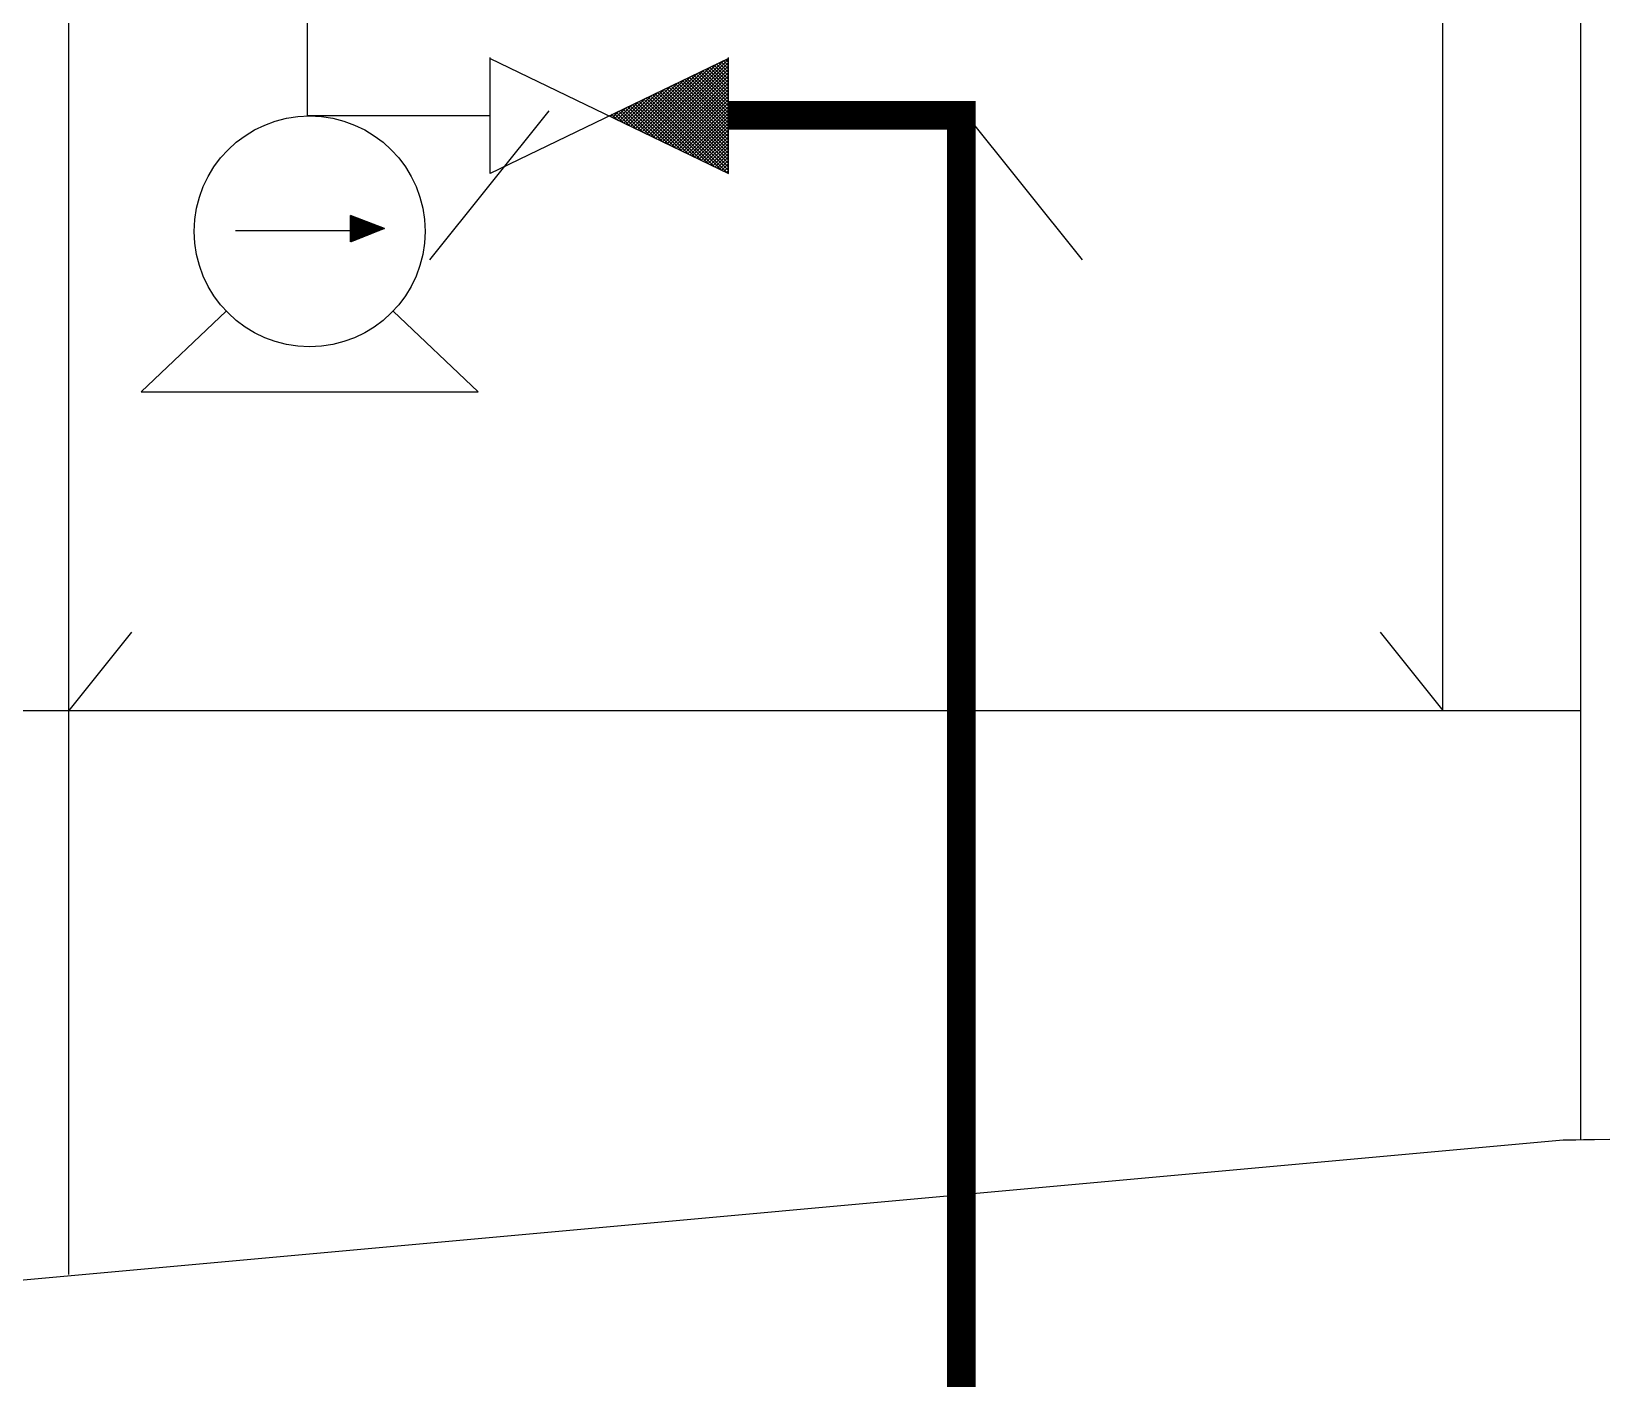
# Model space of a CAD drawing. Extents: x -22909.9 to -22897.8, y -4.7 to 4.1.
# Drawn here: x -22901.354 to -22900.528, y -0.136 to 0.57 of the extents above; entities that cross this region are included whole.
import ezdxf

# ---------------------------------------------------------------- set-up
doc = ezdxf.new("R2010")
doc.units = 0
doc.header["$MEASUREMENT"] = 0
doc.linetypes.add('DASHDOT', pattern=[1, 0.5, -0.25, 0, -0.25])
doc.layers.get('0').update_dxf_attribs({"linetype": 'CONTINUOUS'})
for name, color, linetype in [('DESCARGA', 5, 'CONTINUOUS'), ('DIB-018', 6, 'CONTINUOUS'), ('DIB-065', 4, 'CONTINUOUS')]:
    doc.layers.add(name, color=color, linetype=linetype)

# ---------------------------------------------------------------- blocks, each defined once
blk = doc.blocks.new('*X2')
at = {"color": 0}
for p, q in [((2.9943, 7.9705), (3.0026, 7.9788)), ((2.9947, 7.9718), (3.0023, 7.9795)), ((2.9951, 7.9732), (3.0021, 7.9802)), ((2.9956, 7.9745), (3.0019, 7.9808)), ((2.996, 7.9758), (3.0017, 7.9815)), ((2.9965, 7.9771), (3.0015, 7.9822)), ((2.9969, 7.9785), (3.0013, 7.9829)), ((2.9973, 7.9798), (3.0011, 7.9835)), ((2.9978, 7.9811), (3.0009, 7.9842)), ((2.9982, 7.9824), (3.0006, 7.9849)), ((2.9987, 7.9838), (3.0004, 7.9855)), ((2.9991, 7.9851), (3.0002, 7.9862)), ((2.9996, 7.9864), (3, 7.9869)), ((2.9435, 7.8181), (3.027, 7.9016)), ((2.9439, 7.8194), (3.0268, 7.9023)), ((2.9444, 7.8207), (3.0266, 7.9029)), ((2.9448, 7.8221), (3.0263, 7.9036)), ((2.9452, 7.8234), (3.0261, 7.9043)), ((2.9457, 7.8247), (3.0259, 7.905)), ((2.9461, 7.826), (3.0257, 7.9056)), ((2.9466, 7.8274), (3.0255, 7.9063)), ((2.947, 7.8287), (3.0253, 7.907)), ((2.9474, 7.83), (3.0251, 7.9076)), ((2.9479, 7.8313), (3.0249, 7.9083)), ((2.9483, 7.8327), (3.0246, 7.909)), ((2.9488, 7.834), (3.0244, 7.9097)), ((2.9492, 7.8353), (3.0242, 7.9103)), ((2.9497, 7.8366), (3.024, 7.911)), ((2.9501, 7.838), (3.0238, 7.9117)), ((2.9505, 7.8393), (3.0236, 7.9123)), ((2.951, 7.8406), (3.0234, 7.913)), ((2.9514, 7.8419), (3.0232, 7.9137)), ((2.9519, 7.8433), (3.0229, 7.9144)), ((2.9523, 7.8446), (3.0227, 7.915)), ((2.9527, 7.8459), (3.0225, 7.9157)), ((2.9532, 7.8472), (3.0223, 7.9164)), ((2.9536, 7.8486), (3.0221, 7.917)), ((2.9541, 7.8499), (3.0219, 7.9177)), ((2.9545, 7.8512), (3.0217, 7.9184)), ((2.955, 7.8526), (3.0215, 7.9191)), ((2.9554, 7.8539), (3.0212, 7.9197)), ((2.9558, 7.8552), (3.021, 7.9204)), ((2.9563, 7.8565), (3.0208, 7.9211)), ((2.9567, 7.8579), (3.0206, 7.9217)), ((2.9572, 7.8592), (3.0204, 7.9224)), ((2.9576, 7.8605), (3.0202, 7.9231)), ((2.958, 7.8618), (3.02, 7.9238)), ((2.9585, 7.8632), (3.0198, 7.9244)), ((2.9589, 7.8645), (3.0195, 7.9251)), ((2.9594, 7.8658), (3.0193, 7.9258)), ((2.9598, 7.8671), (3.0191, 7.9264)), ((2.9603, 7.8685), (3.0189, 7.9271)), ((2.9607, 7.8698), (3.0187, 7.9278)), ((2.9611, 7.8711), (3.0185, 7.9285)), ((2.9616, 7.8724), (3.0183, 7.9291)), ((2.962, 7.8738), (3.0181, 7.9298)), ((2.9625, 7.8751), (3.0178, 7.9305)), ((2.9629, 7.8764), (3.0176, 7.9311)), ((2.9633, 7.8777), (3.0174, 7.9318)), ((2.9638, 7.8791), (3.0172, 7.9325)), ((2.9642, 7.8804), (3.017, 7.9332)), ((2.9647, 7.8817), (3.0168, 7.9338)), ((2.9651, 7.883), (3.0166, 7.9345)), ((2.9656, 7.8844), (3.0164, 7.9352)), ((2.966, 7.8857), (3.0162, 7.9358)), ((2.9664, 7.887), (3.0159, 7.9365)), ((2.9669, 7.8883), (3.0157, 7.9372)), ((2.9673, 7.8897), (3.0155, 7.9379)), ((2.9678, 7.891), (3.0153, 7.9385)), ((2.9682, 7.8923), (3.0151, 7.9392)), ((2.9686, 7.8936), (3.0149, 7.9399)), ((2.9691, 7.895), (3.0147, 7.9405)), ((2.9695, 7.8963), (3.0145, 7.9412)), ((2.97, 7.8976), (3.0142, 7.9419)), ((2.9704, 7.8989), (3.014, 7.9426)), ((2.9708, 7.9003), (3.0138, 7.9432)), ((2.9713, 7.9016), (3.0136, 7.9439)), ((2.9717, 7.9029), (3.0134, 7.9446)), ((2.9722, 7.9042), (3.0132, 7.9452)), ((2.9726, 7.9056), (3.013, 7.9459)), ((2.9731, 7.9069), (3.0128, 7.9466)), ((2.9735, 7.9082), (3.0125, 7.9473)), ((2.9739, 7.9095), (3.0123, 7.9479)), ((2.9744, 7.9109), (3.0121, 7.9486)), ((2.9748, 7.9122), (3.0119, 7.9493)), ((2.9753, 7.9135), (3.0117, 7.9499)), ((2.9757, 7.9148), (3.0115, 7.9506)), ((2.9761, 7.9162), (3.0113, 7.9513)), ((2.9766, 7.9175), (3.0111, 7.952)), ((2.977, 7.9188), (3.0108, 7.9526)), ((2.9775, 7.9201), (3.0106, 7.9533)), ((2.9779, 7.9215), (3.0104, 7.954)), ((2.9784, 7.9228), (3.0102, 7.9546)), ((2.9788, 7.9241), (3.01, 7.9553)), ((2.9792, 7.9255), (3.0098, 7.956)), ((2.9797, 7.9268), (3.0096, 7.9567)), ((2.9801, 7.9281), (3.0094, 7.9573)), ((2.9806, 7.9294), (3.0091, 7.958)), ((2.981, 7.9308), (3.0089, 7.9587)), ((2.9814, 7.9321), (3.0087, 7.9593)), ((2.9819, 7.9334), (3.0085, 7.96)), ((2.9823, 7.9347), (3.0083, 7.9607)), ((2.9828, 7.9361), (3.0081, 7.9614)), ((2.9832, 7.9374), (3.0079, 7.962)), ((2.9837, 7.9387), (3.0077, 7.9627)), ((2.9841, 7.94), (3.0074, 7.9634)), ((2.9845, 7.9414), (3.0072, 7.9641)), ((2.985, 7.9427), (3.007, 7.9647)), ((2.9854, 7.944), (3.0068, 7.9654)), ((2.9859, 7.9453), (3.0066, 7.9661)), ((2.9863, 7.9467), (3.0064, 7.9667)), ((2.9867, 7.948), (3.0062, 7.9674)), ((2.9872, 7.9493), (3.006, 7.9681)), ((2.9876, 7.9506), (3.0057, 7.9688)), ((2.9881, 7.952), (3.0055, 7.9694)), ((2.9885, 7.9533), (3.0053, 7.9701)), ((2.989, 7.9546), (3.0051, 7.9708)), ((2.9894, 7.9559), (3.0049, 7.9714)), ((2.9898, 7.9573), (3.0047, 7.9721)), ((2.9903, 7.9586), (3.0045, 7.9728)), ((2.9907, 7.9599), (3.0043, 7.9735)), ((2.9912, 7.9612), (3.004, 7.9741)), ((2.9916, 7.9626), (3.0038, 7.9748)), ((2.992, 7.9639), (3.0036, 7.9755)), ((2.9925, 7.9652), (3.0034, 7.9761)), ((2.9929, 7.9665), (3.0032, 7.9768)), ((2.9934, 7.9679), (3.003, 7.9775)), ((2.9938, 7.9692), (3.0028, 7.9782)), ((2.9332, 7.7866), (3.0321, 7.8855)), ((2.9333, 7.7876), (3.0319, 7.8862)), ((2.9338, 7.7889), (3.0317, 7.8868)), ((2.9341, 7.7866), (3.0323, 7.8848)), ((2.9342, 7.7903), (3.0314, 7.8875)), ((2.9346, 7.7916), (3.0312, 7.8882)), ((2.935, 7.7866), (3.0325, 7.8841)), ((2.9351, 7.7929), (3.031, 7.8888)), ((2.9355, 7.7942), (3.0308, 7.8895)), ((2.9359, 7.7866), (3.0327, 7.8835)), ((2.936, 7.7956), (3.0306, 7.8902)), ((2.9364, 7.7969), (3.0304, 7.8909)), ((2.9368, 7.7982), (3.0302, 7.8915)), ((2.9368, 7.7866), (3.0329, 7.8828)), ((2.9373, 7.7995), (3.03, 7.8922)), ((2.9377, 7.8009), (3.0297, 7.8929)), ((2.9377, 7.7866), (3.0331, 7.8821)), ((2.9382, 7.8022), (3.0295, 7.8935)), ((2.9385, 7.7866), (3.0334, 7.8815)), ((2.9386, 7.8035), (3.0293, 7.8942)), ((2.9391, 7.8048), (3.0291, 7.8949)), ((2.9394, 7.7866), (3.0336, 7.8808)), ((2.9395, 7.8062), (3.0289, 7.8956)), ((2.9399, 7.8075), (3.0287, 7.8962)), ((2.9403, 7.7866), (3.0338, 7.8801)), ((2.9404, 7.8088), (3.0285, 7.8969)), ((2.9408, 7.8101), (3.0283, 7.8976)), ((2.9412, 7.7866), (3.034, 7.8794)), ((2.9413, 7.8115), (3.028, 7.8982)), ((2.9417, 7.8128), (3.0278, 7.8989)), ((2.9421, 7.8141), (3.0276, 7.8996)), ((2.9421, 7.7866), (3.0342, 7.8788)), ((2.9426, 7.8154), (3.0274, 7.9003)), ((2.943, 7.8168), (3.0272, 7.9009)), ((2.943, 7.7866), (3.0344, 7.8781)), ((2.9438, 7.7866), (3.0346, 7.8774)), ((2.9447, 7.7866), (3.0348, 7.8768)), ((2.9456, 7.7866), (3.0351, 7.8761)), ((2.9465, 7.7866), (3.0353, 7.8754)), ((2.9474, 7.7866), (3.0355, 7.8747)), ((2.9483, 7.7866), (3.0357, 7.8741)), ((2.9491, 7.7866), (3.0359, 7.8734)), ((2.95, 7.7866), (3.0361, 7.8727)), ((2.9509, 7.7866), (3.0363, 7.8721)), ((2.9518, 7.7866), (3.0365, 7.8714)), ((2.9527, 7.7866), (3.0367, 7.8707)), ((2.9536, 7.7866), (3.037, 7.87)), ((2.9544, 7.7866), (3.0372, 7.8694)), ((2.9553, 7.7866), (3.0374, 7.8687)), ((2.9562, 7.7866), (3.0376, 7.868)), ((2.9571, 7.7866), (3.0378, 7.8674)), ((2.958, 7.7866), (3.038, 7.8667)), ((2.9589, 7.7866), (3.0382, 7.866)), ((2.9598, 7.7866), (3.0384, 7.8653)), ((2.9606, 7.7866), (3.0387, 7.8647)), ((2.9615, 7.7866), (3.0389, 7.864)), ((2.9624, 7.7866), (3.0391, 7.8633)), ((2.9633, 7.7866), (3.0393, 7.8627)), ((2.9642, 7.7866), (3.0395, 7.862)), ((2.9651, 7.7866), (3.0397, 7.8613)), ((2.9659, 7.7866), (3.0399, 7.8606)), ((2.9668, 7.7866), (3.0401, 7.86)), ((2.9677, 7.7866), (3.0404, 7.8593)), ((2.9686, 7.7866), (3.0406, 7.8586)), ((2.9695, 7.7866), (3.0408, 7.8579)), ((2.9704, 7.7866), (3.041, 7.8573)), ((2.9712, 7.7866), (3.0412, 7.8566)), ((2.9721, 7.7866), (3.0414, 7.8559)), ((2.973, 7.7866), (3.0416, 7.8553)), ((2.9739, 7.7866), (3.0418, 7.8546)), ((2.9748, 7.7866), (3.0421, 7.8539)), ((2.9757, 7.7866), (3.0423, 7.8532)), ((2.9765, 7.7866), (3.0425, 7.8526)), ((2.9774, 7.7866), (3.0427, 7.8519)), ((2.9783, 7.7866), (3.0429, 7.8512)), ((2.9792, 7.7866), (3.0431, 7.8506)), ((2.9801, 7.7866), (3.0433, 7.8499)), ((2.981, 7.7866), (3.0435, 7.8492)), ((2.9818, 7.7866), (3.0438, 7.8485)), ((2.9827, 7.7866), (3.044, 7.8479)), ((2.9836, 7.7866), (3.0442, 7.8472)), ((2.9845, 7.7866), (3.0444, 7.8465)), ((2.9854, 7.7866), (3.0446, 7.8459)), ((2.9863, 7.7866), (3.0448, 7.8452)), ((2.9872, 7.7866), (3.045, 7.8445)), ((2.988, 7.7866), (3.0452, 7.8438)), ((2.9889, 7.7866), (3.0455, 7.8432)), ((2.9898, 7.7866), (3.0457, 7.8425)), ((2.9907, 7.7866), (3.0459, 7.8418)), ((2.9916, 7.7866), (3.0461, 7.8412)), ((2.9925, 7.7866), (3.0463, 7.8405)), ((2.9933, 7.7866), (3.0465, 7.8398)), ((2.9942, 7.7866), (3.0467, 7.8391)), ((2.9951, 7.7866), (3.0469, 7.8385)), ((2.996, 7.7866), (3.0472, 7.8378)), ((2.9969, 7.7866), (3.0474, 7.8371)), ((2.9978, 7.7866), (3.0476, 7.8365)), ((2.9986, 7.7866), (3.0478, 7.8358)), ((2.9995, 7.7866), (3.048, 7.8351)), ((3.0004, 7.7866), (3.0482, 7.8344)), ((3.0013, 7.7866), (3.0484, 7.8338)), ((3.0022, 7.7866), (3.0486, 7.8331)), ((3.0031, 7.7866), (3.0489, 7.8324)), ((3.0039, 7.7866), (3.0491, 7.8318)), ((3.0048, 7.7866), (3.0493, 7.8311)), ((3.0057, 7.7866), (3.0495, 7.8304)), ((3.0066, 7.7866), (3.0497, 7.8297)), ((3.0075, 7.7866), (3.0499, 7.8291)), ((3.0084, 7.7866), (3.0501, 7.8284)), ((3.0092, 7.7866), (3.0503, 7.8277)), ((3.0101, 7.7866), (3.0506, 7.8271)), ((3.011, 7.7866), (3.0508, 7.8264)), ((3.0119, 7.7866), (3.051, 7.8257)), ((3.0128, 7.7866), (3.0512, 7.825)), ((3.0137, 7.7866), (3.0514, 7.8244)), ((3.0146, 7.7866), (3.0516, 7.8237)), ((3.0154, 7.7866), (3.0518, 7.823)), ((3.0163, 7.7866), (3.052, 7.8224)), ((3.0172, 7.7866), (3.0523, 7.8217)), ((3.0181, 7.7866), (3.0525, 7.821)), ((3.019, 7.7866), (3.0527, 7.8203)), ((3.0199, 7.7866), (3.0529, 7.8197)), ((3.0207, 7.7866), (3.0531, 7.819)), ((3.0216, 7.7866), (3.0533, 7.8183)), ((3.0225, 7.7866), (3.0535, 7.8177)), ((3.0234, 7.7866), (3.0537, 7.817)), ((3.0243, 7.7866), (3.054, 7.8163)), ((3.0252, 7.7866), (3.0542, 7.8156)), ((3.026, 7.7866), (3.0544, 7.815)), ((3.0269, 7.7866), (3.0546, 7.8143)), ((3.0278, 7.7866), (3.0548, 7.8136)), ((3.0287, 7.7866), (3.055, 7.813)), ((3.0296, 7.7866), (3.0552, 7.8123)), ((3.0305, 7.7866), (3.0554, 7.8116)), ((3.0313, 7.7866), (3.0556, 7.8109)), ((3.0322, 7.7866), (3.0559, 7.8103)), ((3.0331, 7.7866), (3.0561, 7.8096)), ((3.034, 7.7866), (3.0563, 7.8089)), ((3.0349, 7.7866), (3.0565, 7.8083)), ((3.0358, 7.7866), (3.0567, 7.8076)), ((3.0366, 7.7866), (3.0569, 7.8069)), ((3.0375, 7.7866), (3.0571, 7.8062)), ((3.0384, 7.7866), (3.0573, 7.8056)), ((3.0393, 7.7866), (3.0576, 7.8049)), ((3.0402, 7.7866), (3.0578, 7.8042)), ((3.0411, 7.7866), (3.058, 7.8036)), ((3.042, 7.7866), (3.0582, 7.8029)), ((3.0428, 7.7866), (3.0584, 7.8022)), ((3.0437, 7.7866), (3.0586, 7.8015)), ((3.0446, 7.7866), (3.0588, 7.8009)), ((3.0455, 7.7866), (3.059, 7.8002)), ((3.0464, 7.7866), (3.0593, 7.7995)), ((3.0473, 7.7866), (3.0595, 7.7989)), ((3.0481, 7.7866), (3.0597, 7.7982)), ((3.049, 7.7866), (3.0599, 7.7975)), ((3.0499, 7.7866), (3.0601, 7.7968)), ((3.0508, 7.7866), (3.0603, 7.7962)), ((3.0517, 7.7866), (3.0605, 7.7955)), ((3.0526, 7.7866), (3.0607, 7.7948)), ((3.0534, 7.7866), (3.061, 7.7942)), ((3.0543, 7.7866), (3.0612, 7.7935)), ((3.0552, 7.7866), (3.0614, 7.7928)), ((3.0561, 7.7866), (3.0616, 7.7921)), ((3.057, 7.7866), (3.0618, 7.7915)), ((3.0579, 7.7866), (3.062, 7.7908)), ((3.0587, 7.7866), (3.0622, 7.7901)), ((3.0596, 7.7866), (3.0624, 7.7895)), ((3.0605, 7.7866), (3.0627, 7.7888)), ((3.0614, 7.7866), (3.0629, 7.7881)), ((3.0623, 7.7866), (3.0631, 7.7874)), ((3.0632, 7.7866), (3.0633, 7.7868))]:
    blk.add_line(p, q, dxfattribs=at)
blk = doc.blocks.new('FLECHA')
for p, q in [((0.0079, 0.0975), (-0.0403, -0.047)), ((0.0079, 0.0975), (0.0536, -0.047)), ((-0.0403, -0.047), (0.0536, -0.047))]:
    blk.add_line(p, q)
at = {"xscale": 0.7200000000000001, "yscale": 0.7200000000000001, "zscale": 0.7200000000000001}
blk.add_blockref('*X2', (-2.152, -5.6534), dxfattribs=at)
blk = doc.blocks.new('*X31')
at = {"color": 0}
for p, q in [((-22901.03143, 0.51672), (-22900.99472, 0.55343)), ((-22901.03024, 0.51615), (-22900.9913, 0.55508)), ((-22901.02905, 0.51557), (-22900.98866, 0.55596)), ((-22901.02786, 0.51499), (-22900.98866, 0.55419)), ((-22900.98866, 0.54713), (-22900.99489, 0.55335)), ((-22900.98866, 0.5489), (-22900.99369, 0.55393)), ((-22900.98866, 0.55067), (-22900.9925, 0.5545)), ((-22900.98866, 0.55243), (-22900.99131, 0.55508)), ((-22900.98866, 0.5542), (-22900.99012, 0.55566)), ((-22900.98866, 0.55597), (-22900.98893, 0.55623)), ((-22901.03739, 0.5196), (-22901.01181, 0.54518)), ((-22901.0362, 0.51902), (-22901.00839, 0.54683)), ((-22901.03501, 0.51845), (-22901.00498, 0.54848)), ((-22901.03382, 0.51787), (-22901.00156, 0.55013)), ((-22901.03263, 0.5173), (-22900.99814, 0.55178)), ((-22901.02667, 0.51442), (-22900.98866, 0.55242)), ((-22901.02547, 0.51384), (-22900.98866, 0.55065)), ((-22901.02428, 0.51327), (-22900.98866, 0.54889)), ((-22901.02309, 0.51269), (-22900.98866, 0.54712)), ((-22901.0219, 0.51212), (-22900.98866, 0.54535)), ((-22900.98866, 0.52238), (-22901.01158, 0.54529)), ((-22900.98866, 0.52415), (-22901.01038, 0.54587)), ((-22900.98866, 0.52592), (-22901.00919, 0.54645)), ((-22900.98866, 0.52768), (-22901.008, 0.54702)), ((-22900.98866, 0.52945), (-22901.00681, 0.5476)), ((-22900.98866, 0.53122), (-22901.00562, 0.54817)), ((-22900.98866, 0.53299), (-22901.00442, 0.54875)), ((-22900.98866, 0.53476), (-22901.00323, 0.54932)), ((-22900.98866, 0.53652), (-22901.00204, 0.5499)), ((-22900.98866, 0.53829), (-22901.00085, 0.55048)), ((-22900.98866, 0.54006), (-22900.99965, 0.55105)), ((-22900.98866, 0.54183), (-22900.99846, 0.55163)), ((-22900.98866, 0.54359), (-22900.99727, 0.5522)), ((-22900.98866, 0.54536), (-22900.99608, 0.55278)), ((-22901.04336, 0.52248), (-22901.0289, 0.53693)), ((-22901.04216, 0.5219), (-22901.02548, 0.53858)), ((-22901.04097, 0.52133), (-22901.02207, 0.54023)), ((-22901.03978, 0.52075), (-22901.01865, 0.54188)), ((-22901.03859, 0.52017), (-22901.01523, 0.54353)), ((-22900.98866, 0.49763), (-22901.02827, 0.53724)), ((-22900.98866, 0.4994), (-22901.02707, 0.53781)), ((-22900.98866, 0.50117), (-22901.02588, 0.53839)), ((-22900.98866, 0.50294), (-22901.02469, 0.53896)), ((-22900.98866, 0.5047), (-22901.0235, 0.53954)), ((-22900.98866, 0.50647), (-22901.02231, 0.54011)), ((-22900.98866, 0.50824), (-22901.02111, 0.54069)), ((-22901.0207, 0.51154), (-22900.98866, 0.54358)), ((-22900.98866, 0.51001), (-22901.01992, 0.54127)), ((-22901.01951, 0.51097), (-22900.98866, 0.54181)), ((-22900.98866, 0.51177), (-22901.01873, 0.54184)), ((-22901.01832, 0.51039), (-22900.98866, 0.54005)), ((-22900.98866, 0.51354), (-22901.01754, 0.54242)), ((-22901.01713, 0.50981), (-22900.98866, 0.53828)), ((-22900.98866, 0.51531), (-22901.01635, 0.54299)), ((-22900.98866, 0.51708), (-22901.01515, 0.54357)), ((-22900.98866, 0.51885), (-22901.01396, 0.54414)), ((-22900.98866, 0.52061), (-22901.01277, 0.54472)), ((-22901.04932, 0.52535), (-22901.04599, 0.52868)), ((-22901.04812, 0.52478), (-22901.04257, 0.53033)), ((-22901.04693, 0.5242), (-22901.03916, 0.53198)), ((-22901.03691, 0.51937), (-22901.04615, 0.5286)), ((-22901.04574, 0.52363), (-22901.03574, 0.53363)), ((-22901.0335, 0.51772), (-22901.04496, 0.52918)), ((-22901.04455, 0.52305), (-22901.03232, 0.53528)), ((-22901.03008, 0.51607), (-22901.04377, 0.52975)), ((-22901.02666, 0.51442), (-22901.04257, 0.53033)), ((-22901.02324, 0.51277), (-22901.04138, 0.53091)), ((-22901.01982, 0.51112), (-22901.04019, 0.53148)), ((-22901.01641, 0.50947), (-22901.039, 0.53206)), ((-22901.01299, 0.50781), (-22901.0378, 0.53263)), ((-22901.00957, 0.50616), (-22901.03661, 0.53321)), ((-22901.00615, 0.50451), (-22901.03542, 0.53378)), ((-22901.00273, 0.50286), (-22901.03423, 0.53436)), ((-22900.99932, 0.50121), (-22901.03304, 0.53493)), ((-22900.9959, 0.49956), (-22901.03184, 0.53551)), ((-22900.99248, 0.49791), (-22901.03065, 0.53609)), ((-22900.98906, 0.49626), (-22901.02946, 0.53666)), ((-22901.01594, 0.50924), (-22900.98866, 0.53651)), ((-22901.01474, 0.50866), (-22900.98866, 0.53474)), ((-22901.01355, 0.50809), (-22900.98866, 0.53298)), ((-22901.01236, 0.50751), (-22900.98866, 0.53121)), ((-22901.01117, 0.50694), (-22900.98866, 0.52944)), ((-22901.05059, 0.52597), (-22901.05092, 0.5263)), ((-22901.05051, 0.52593), (-22901.04941, 0.52703)), ((-22901.04717, 0.52432), (-22901.04973, 0.52688)), ((-22901.04375, 0.52267), (-22901.04853, 0.52745)), ((-22901.04033, 0.52102), (-22901.04734, 0.52803)), ((-22901.00997, 0.50636), (-22900.98866, 0.52767)), ((-22901.00878, 0.50578), (-22900.98866, 0.5259)), ((-22901.00759, 0.50521), (-22900.98866, 0.52414)), ((-22901.0064, 0.50463), (-22900.98866, 0.52237)), ((-22901.00521, 0.50406), (-22900.98866, 0.5206)), ((-22901.00401, 0.50348), (-22900.98866, 0.51883)), ((-22901.00282, 0.50291), (-22900.98866, 0.51707)), ((-22901.00163, 0.50233), (-22900.98866, 0.5153)), ((-22901.00044, 0.50176), (-22900.98866, 0.51353)), ((-22900.99925, 0.50118), (-22900.98866, 0.51176)), ((-22900.99805, 0.5006), (-22900.98866, 0.50999)), ((-22900.99686, 0.50003), (-22900.98866, 0.50823)), ((-22900.99567, 0.49945), (-22900.98866, 0.50646)), ((-22900.99448, 0.49888), (-22900.98866, 0.50469)), ((-22900.99328, 0.4983), (-22900.98866, 0.50292)), ((-22900.99209, 0.49773), (-22900.98866, 0.50116)), ((-22900.9909, 0.49715), (-22900.98866, 0.49939)), ((-22900.98971, 0.49658), (-22900.98866, 0.49762))]:
    blk.add_line(p, q, dxfattribs=at)

msp = doc.modelspace()

# ---------------------------------------------------------------- linework, layer by layer
at = {"layer": 'DESCARGA'}
for p, q in [((-22901.20913, 0.52648), (-22901.20913, 0.8772)), ((-22901.11353, 0.49607), (-22901.11353, 0.55689)), ((-22900.98866, 0.55636), (-22901.11353, 0.49607)), ((-22901.11353, 0.55636), (-22900.98866, 0.49607)), ((-22900.98866, 0.49607), (-22900.98866, 0.55689)), ((-22901.20913, 0.52648), (-22901.11353, 0.52648)), ((-22901.24688, 0.46612), (-22901.17963, 0.46612)), ((-22901.25182, 0.42393), (-22901.29628, 0.38149)), ((-22901.16431, 0.42393), (-22901.11985, 0.38149)), ((-22901.29628, 0.38149), (-22901.11985, 0.38149))]:
    msp.add_line(p, q, dxfattribs=at)
at = {"layer": 'DESCARGA', "const_width": 0.015}
msp.add_lwpolyline([(-22900.98866, 0.52648), (-22900.8667, 0.52648), (-22900.8667, -2.06419)], dxfattribs=at)
at = {"layer": 'DESCARGA'}
msp.add_circle((-22901.20806, 0.46568), 0.06048, dxfattribs=at)
at = {"layer": 'DIB-018', "linetype": 'DASHDOT'}
for p, q in [((-22901.33431, 1.11452), (-22900.61431, 0.21452)), ((-22900.61431, 1.11452), (-22901.33431, 0.21452))]:
    msp.add_line(p, q, dxfattribs=at)
at = {"layer": 'DIB-018'}
msp.add_line((-22907.879, 0.21452), (-22900.54231, 0.21452), dxfattribs=at)
at = {"layer": 'DIB-065'}
for p, q in [((-22901.33431, -0.08102), (-22901.33431, 1.4107)), ((-22900.61431, 0.21452), (-22900.61431, 1.11452)), ((-22900.54231, 0.66227), (-22900.54231, -0.01048)), ((-22901.54131, -0.10048), (-22900.55131, -0.01048))]:
    msp.add_line(p, q, dxfattribs=at)
msp.add_lwpolyline([(-22900.55131, -0.01048), (-22900.54946, -0.01048), (-22900.5474, -0.01046), (-22900.54462, -0.01043), (-22900.5406, -0.01037), (-22900.53484, -0.01028), (-22900.52683, -0.01013)], dxfattribs=at)

# ---------------------------------------------------------------- block references
at = {"layer": 'DESCARGA'}
msp.add_blockref('*X31', (0, 0), dxfattribs=at)
at = {"layer": 'DESCARGA', "xscale": 0.1480448284654501, "yscale": -0.1232106188995502, "zscale": 0.1480448284654501, "rotation": 90}
msp.add_blockref('FLECHA', (-22901.18088, 0.46607), dxfattribs=at)

doc.saveas('drawing.dxf')
